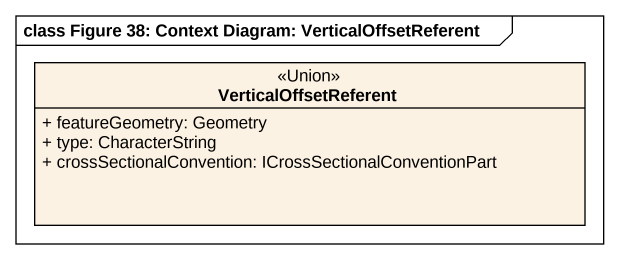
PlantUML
@startuml
mainframe class Figure 38: Context Diagram: VerticalOffsetReferent
hide circle
hide empty members
skinparam classAttributeIconSize 0
class VerticalOffsetReferent <<Union>> {
  + featureGeometry: Geometry
  + type: CharacterString
  + crossSectionalConvention: ICrossSectionalConventionPart
}
@enduml
